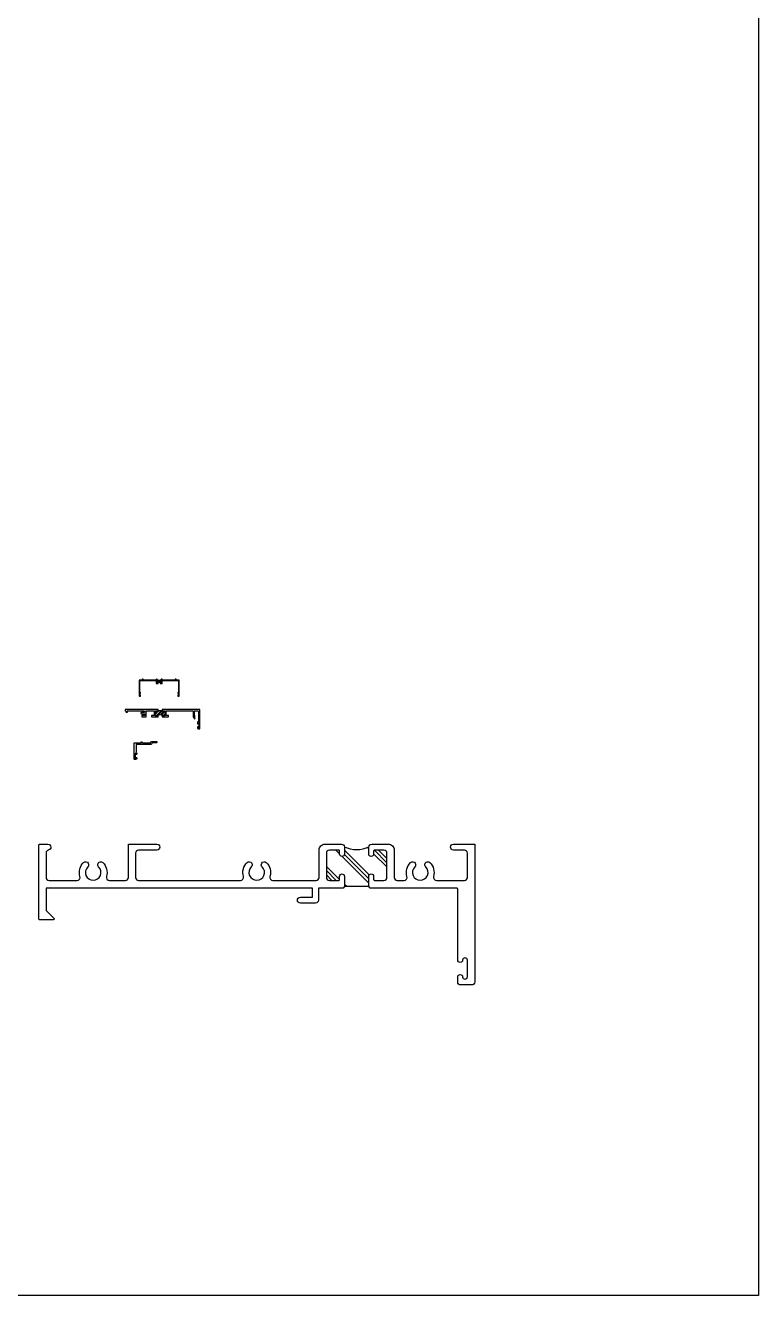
# Model space of a CAD drawing. Extents: x -23 to 190, y -172 to 85.
# Drawn here: x 40.89 to 48.46, y 32.8 to 45.92 of the extents above; entities that cross this region are included whole.
import ezdxf

# ---------------------------------------------------------------- set-up
doc = ezdxf.new("R2010")
doc.units = 0
doc.header["$MEASUREMENT"] = 0
doc.layers.get('0').update_dxf_attribs({"linetype": 'CONTINUOUS'})
for name, color, linetype in [('Ballons', 7, 'CONTINUOUS'), ('DIM', 7, 'CONTINUOUS'), ('FRAME', 1, 'CONTINUOUS')]:
    doc.layers.add(name, color=color, linetype=linetype)

# ---------------------------------------------------------------- blocks, each defined once
blk = doc.blocks.new('3080 THERMAL JAMB CAP BASE')
h = blk.add_hatch()
h.set_pattern_fill('ANSI32', color=256, scale=0.4, style=0)
h.set_pattern_definition([(45, (-37.98146, -6.53047), (-0.106066, 0.106066), []), (45, (-37.91075, -6.53047), (-0.106066, 0.106066), [])])
h.paths.add_polyline_path([(0.545, -2.346), (0.522, -2.346), (0.494, -2.345), (0.483, -2.339), (0.477, -2.333), (0.474, -2.325), (0.474, -2.312), (0.479, -2.301), (0.484, -2.295), (0.501, -2.29), (0.51, -2.285), (0.517, -2.278), (0.521, -2.265), (0.521, -2.192), (0.514, -2.17), (0.509, -2.162), (0.494, -2.156), (0.241, -2.156), (0.225, -2.162), (0.214, -2.175), (0.211, -2.185), (0.214, -2.27), (0.214, -2.276), (0.218, -2.281), (0.221, -2.286), (0.232, -2.29), (0.247, -2.29), (0.266, -2.299), (0.274, -2.32), (0.267, -2.337), (0.26, -2.343), (0.246, -2.346), (0.256, -2.354), (0.28, -2.395), (0.289, -2.48), (0.272, -2.563), (0.254, -2.59), (0.269, -2.592), (0.282, -2.618), (0.259, -2.648), (0.226, -2.649), (0.213, -2.668), (0.213, -2.755), (0.224, -2.768), (0.235, -2.777), (0.487, -2.775), (0.505, -2.769), (0.511, -2.764), (0.514, -2.731), (0.516, -2.683), (0.507, -2.653), (0.489, -2.649), (0.468, -2.64), (0.465, -2.614), (0.479, -2.59), (0.542, -2.588)])
blk.add_line((0.546, -2.593), (0.546, -2.343))
for points in [[(0.245, -2.343), (0.219, -2.343), (0.14, -2.343), (0.14, -1.939), (0.219, -1.939), (0.219, -2.093), (0.513, -2.093), (0.513, -0.406), (0.14, -0.406), (0.008, -0.302), (0.513, -0.326), (0.513, -0.135, 0.414214), (0.451, -0.073), (-0.16, -0.073), (-0.16, -0.087, -0.414214), (-0.222, -0.149), (-0.287, -0.149), (-0.287, -0.109), (-0.222, -0.109), (-0.222, -0.062), (-0.531, -0.062), (-0.531, -0.109), (-0.467, -0.109), (-0.467, -0.149), (-0.531, -0.149, -0.414214), (-0.593, -0.087), (-0.593, 0), (0.593, 0), (0.593, -2.343), (0.499, -2.343, -0.930777), (0.496, -2.293, 0.372825), (0.522, -2.262), (0.522, -2.186, 0.414214), (0.492, -2.155), (0.241, -2.155, 0.414214), (0.211, -2.186), (0.211, -2.268, 0.414214), (0.235, -2.293), (0.245, -2.293, -0.00001), (0.245, -2.293, -0.999981)], [(0.219, -3.42), (0.219, -3.612), (0.14, -3.612), (0.14, -3.34), (0.513, -3.34), (0.513, -2.843), (0.219, -2.843), (0.219, -2.997), (0.14, -2.997), (0.14, -2.593), (0.245, -2.593), (0.245, -2.593, -0.414214), (0.269, -2.618), (0.269, -2.62, -0.414214), (0.247, -2.643), (0.235, -2.643, 0.414214), (0.211, -2.668), (0.211, -2.75, 0.414214), (0.241, -2.781), (0.492, -2.781, 0.414214), (0.522, -2.75), (0.522, -2.668, 0.414214), (0.498, -2.643), (0.495, -2.643, -0.414214), (0.472, -2.62), (0.472, -2.618, -0.414214), (0.498, -2.593), (0.593, -2.593), (0.593, -4.63), (0.528, -4.63, -0.414214), (0.433, -4.536), (0.433, -4.51, -0.57735), (0.448, -4.501), (0.513, -4.539), (0.513, -3.47, 0.999968), (0.414, -3.47), (0.414, -3.623), (0.414, -3.63, -1), (0.334, -3.63), (0.334, -3.623), (0.334, -3.42)]]:
    blk.add_lwpolyline(points, format="xyb", close=True)
blk.add_arc((0.072, -2.468), 0.21, 323.47039, 36.52961)
blk = doc.blocks.new('3079 THERMAL JAMB CAP SNAP')
blk.add_lwpolyline([(0.513, 0.439, -0.57735), (0.528, 0.447), (0.56, 0.429, 0.578173), (0.575, 0.437), (0.575, 0.456), (0.515, 0.561, -0.132051), (0.513, 0.566), (0.513, 0.996, -0.381966), (0.522, 1.005, 0.381966), (0.593, 1.085), (0.593, 1.366, 0.414214), (0.553, 1.406), (0.552, 1.406, 0.414214), (0.513, 1.367), (0.513, 1.094, -0.447214), (0.502, 1.085, 0.447214), (0.413, 1.005), (0.413, 0.135, -0.414214), (0.404, 0.125), (-0.09, 0.125), (-0.09, 0.125, 0.231815), (-0.138, 0.149), (-0.191, 0.149, 0.414214), (-0.212, 0.129), (-0.212, 0.128, 0.414214), (-0.192, 0.109), (-0.156, 0.109, -0.414214), (-0.147, 0.099), (-0.147, 0.072, -0.414214), (-0.156, 0.062), (-0.447, 0.062, -0.414214), (-0.456, 0.072), (-0.456, 0.099, -0.414214), (-0.447, 0.109), (-0.411, 0.109, 0.414214), (-0.391, 0.128), (-0.391, 0.129, 0.414214), (-0.411, 0.149), (-0.451, 0.149, 0.414214), (-0.513, 0.087), (-0.513, 0.01, 0.414214), (-0.503, 0), (0.503, 0, 0.414214), (0.513, 0.01)], format="xyb", close=True)
blk = doc.blocks.new('3081 THERMAL HEAD CAP')
h = blk.add_hatch()
h.set_pattern_fill('ANSI32', color=256, scale=0.4, style=0)
h.set_pattern_definition([(45, (-6.03188, -5.8586), (-0.106066, 0.106066), []), (45, (-5.96117, -5.8586), (-0.106066, 0.106066), [])])
h.paths.add_polyline_path([(0.31, -0.05), (0.31, -0.03), (0.3, -0.02), (0.28, -0.02), (0.2, -0.02), (0.19, -0.02), (0.18, -0.03), (0.17, -0.06), (0.16, -0.07), (0.15, -0.07), (0.14, -0.07), (0.13, -0.06), (0.12, -0.05), (0.12, 0), (-0.12, 0), (-0.12, -0.04), (-0.12, -0.06), (-0.15, -0.07), (-0.17, -0.07), (-0.17, -0.05), (-0.18, -0.04), (-0.19, -0.02), (-0.2, -0.02), (-0.28, -0.02), (-0.3, -0.02), (-0.31, -0.03), (-0.31, -0.05), (-0.31, -0.3), (-0.31, -0.31), (-0.3, -0.32), (-0.28, -0.33), (-0.2, -0.33), (-0.19, -0.33), (-0.18, -0.32), (-0.17, -0.3, -0.053754), (-0.17, -0.3), (-0.17, -0.29), (-0.17, -0.29, -0.084392), (-0.16, -0.28), (-0.16, -0.28), (-0.16, -0.28, -0.079481), (-0.15, -0.28), (-0.15, -0.28), (-0.15, -0.28, -0.052189), (-0.14, -0.28), (-0.14, -0.28), (-0.13, -0.29, -0.051998), (-0.13, -0.29), (-0.13, -0.29), (-0.12, -0.3), (-0.12, -0.31), (-0.09, -0.29), (-0.05, -0.28), (-0.03, -0.27, -0.005104), (-0.02, -0.27), (0, -0.27), (0.01, -0.27, -0.019943), (0.03, -0.27), (0.04, -0.27), (0.06, -0.28, -0.015268), (0.07, -0.28), (0.09, -0.29), (0.1, -0.3, -0.013838), (0.11, -0.3), (0.12, -0.31), (0.12, -0.31), (0.13, -0.29), (0.14, -0.28), (0.15, -0.28), (0.17, -0.28), (0.18, -0.29), (0.18, -0.32), (0.19, -0.33), (0.2, -0.33), (0.28, -0.33), (0.3, -0.32), (0.31, -0.31), (0.31, -0.3)])
blk.add_line((0.12, 0), (-0.12, 0))
for points in [[(-0.31, -0.3), (-0.31, -0.05, -0.414214), (-0.28, -0.02), (-0.2, -0.02, -0.414214), (-0.18, -0.04), (-0.18, -0.04, 1), (-0.12, -0.04), (-0.12, 0.04), (-0.24, 0.04, -0.414214), (-0.25, 0.05), (-0.25, 0.11, 0.414214), (-0.31, 0.17), (-0.31, 0.17, 0.414214), (-0.37, 0.11), (-0.37, 0.05, -0.414214), (-0.39, 0.04), (-1.97, 0.04, -0.414214), (-1.98, 0.05), (-1.98, 0.11, 0.414214), (-2.05, 0.17), (-2.05, 0.17, 0.414214), (-2.11, 0.11), (-2.11, 0.05, -0.414214), (-2.12, 0.04), (-2.47, 0.04, 0.414214), (-2.48, 0.03), (-2.48, -1.95), (-2.33, -1.95), (-2.33, -1.82), (-2.37, -1.82), (-2.37, -1.88), (-2.42, -1.88), (-2.42, -1.57), (-2.37, -1.57), (-2.37, -1.64), (-2.33, -1.64), (-2.33, -1.51), (-2.4, -1.51, -0.414214), (-2.41, -1.5), (-2.41, -0.13, -0.414214), (-2.32, -0.03), (-0.39, -0.03, -0.414214), (-0.37, -0.04), (-0.37, -0.33), (-0.37, -0.39), (-0.12, -0.39), (-0.12, -0.33), (-0.12, -0.31, 0.414214), (-0.15, -0.28), (-0.15, -0.28, 0.426474), (-0.18, -0.3, -0.426474), (-0.2, -0.33), (-0.28, -0.33, -0.414214)], [(2.48, 0.03, 0.414214), (2.47, 0.04), (2.12, 0.04, -0.414214), (2.11, 0.05), (2.11, 0.11, 0.414214), (2.05, 0.17), (2.05, 0.17, 0.414214), (1.98, 0.11), (1.98, 0.05, -0.414214), (1.97, 0.04), (0.39, 0.04, -0.414214), (0.38, 0.05), (0.38, 0.11, 0.414214), (0.31, 0.17), (0.31, 0.17, 0.414214), (0.25, 0.11), (0.25, 0.05, -0.414214), (0.24, 0.04), (0.12, 0.04), (0.12, -0.04, 1), (0.17, -0.04), (0.17, -0.04, -0.414214), (0.2, -0.02), (0.28, -0.02, -0.414214), (0.31, -0.05), (0.31, -0.3, -0.414214), (0.28, -0.33), (0.2, -0.33, -0.426474), (0.17, -0.3, 0.426474), (0.15, -0.28), (0.15, -0.28, 0.414214), (0.12, -0.31), (0.12, -0.33), (0.12, -0.39), (0.38, -0.39), (0.38, -0.33), (0.38, -0.04, -0.414214), (0.39, -0.03), (2.32, -0.03, -0.414214), (2.41, -0.13), (2.41, -1.5, -0.414214), (2.4, -1.51), (2.33, -1.51), (2.33, -1.64), (2.37, -1.64), (2.37, -1.57), (2.42, -1.57), (2.42, -1.88), (2.37, -1.88), (2.37, -1.82), (2.33, -1.82), (2.33, -1.95), (2.48, -1.95)]]:
    blk.add_lwpolyline(points, format="xyb", close=True)
blk.add_arc((0, -0.48), 0.21, 53.4704, 126.5296)
blk = doc.blocks.new('3809 BLOCK FRAME')
h = blk.add_hatch()
h.set_pattern_fill('PLAST', color=256, angle=45, style=0)
h.set_pattern_definition([(45, (-4.25098, -6.643), (-0.176777, 0.176777), []), (45, (-4.27308, -6.6209), (-0.176777, 0.176777), []), (45, (-4.29517, -6.5988), (-0.176777, 0.176777), [])])
edge = h.paths.add_edge_path()
edge.add_arc((-0.937, 0.093), 0.031, 270, 360, ccw=False)
edge.add_line((-0.937, 0.062), (-1.033, 0.062))
edge.add_arc((-1.033, 0.072), 0.01, 180, 270, ccw=False)
edge.add_line((-1.043, 0.072), (-1.043, 0.103))
edge.add_arc((-1.068, 0.103), 0.025, 360, 450)
edge.add_arc((-1.068, 0.103), 0.025, 90, 180)
edge.add_line((-1.093, 0.103), (-1.093, 0.031))
edge.add_arc((-1.218, -0.221), 0.281, 63.5092, 116.4908)
edge.add_line((-1.344, 0.031), (-1.344, 0.103))
edge.add_arc((-1.369, 0.103), 0.025, 0, 90)
edge.add_arc((-1.369, 0.103), 0.025, 90, 180)
edge.add_line((-1.394, 0.103), (-1.394, 0.072))
edge.add_arc((-1.404, 0.072), 0.01, 270, 360, ccw=False)
edge.add_line((-1.404, 0.062), (-1.5, 0.062))
edge.add_arc((-1.5, 0.093), 0.031, 180, 270, ccw=False)
edge.add_line((-1.531, 0.093), (-1.531, 0.343))
edge.add_arc((-1.5, 0.343), 0.031, 90, 180, ccw=False)
edge.add_line((-1.5, 0.374), (-1.404, 0.374))
edge.add_arc((-1.404, 0.364), 0.01, 0, 90, ccw=False)
edge.add_line((-1.394, 0.364), (-1.394, 0.333))
edge.add_arc((-1.369, 0.333), 0.025, 180, 270)
edge.add_arc((-1.369, 0.333), 0.025, 270, 360)
edge.add_line((-1.344, 0.333), (-1.344, 0.439))
edge.add_line((-1.344, 0.439), (-1.093, 0.439))
edge.add_line((-1.093, 0.439), (-1.093, 0.333))
edge.add_arc((-1.068, 0.333), 0.025, 180, 270)
edge.add_arc((-1.068, 0.333), 0.025, 270, 360)
edge.add_line((-1.043, 0.333), (-1.043, 0.364))
edge.add_arc((-1.033, 0.364), 0.01, 90, 180, ccw=False)
edge.add_line((-1.033, 0.374), (-0.937, 0.374))
edge.add_arc((-0.937, 0.343), 0.031, 0, 90, ccw=False)
edge.add_line((-0.906, 0.343), (-0.906, 0.093))
blk.add_line((-1.093, 0.439), (-1.344, 0.439))
for points in [[(-1.093, 0.439), (-1.093, 0.333, 0.414214), (-1.068, 0.308, 0.414214), (-1.043, 0.333), (-1.043, 0.364, -0.414214), (-1.033, 0.374), (-0.937, 0.374, -0.414214), (-0.906, 0.343), (-0.906, 0.093, -0.414214), (-0.937, 0.062), (-1.033, 0.062, -0.414214), (-1.043, 0.072), (-1.043, 0.103, 0.414214), (-1.068, 0.128), (-1.068, 0.128, 0.414214), (-1.093, 0.103), (-1.093, 0.031, 0.414214), (-1.062, 0), (-0.893, 0, 0.414214), (-0.831, 0.062), (-0.831, 0.343, -0.414214), (-0.8, 0.374), (-0.729, 0.374, -0.5024), (-0.699, 0.334, 0.280293), (-0.661, 0.19, 0.498955), (-0.613, 0.198), (-0.613, 0.198, 0.334263), (-0.618, 0.235, -2.470836), (-0.506, 0.235, 0.334263), (-0.511, 0.198, 0.498955), (-0.463, 0.19, 0.280293), (-0.425, 0.334, -0.5024), (-0.395, 0.374), (-0.106, 0.374, -0.414214), (-0.075, 0.343), (-0.075, 0.093, -0.414214), (-0.106, 0.062), (-0.219, 0.062, 0.414214), (-0.25, 0.031, 0.414214), (-0.219, 0), (0, 0), (0, 1.423, 0.414214), (-0.031, 1.454), (-0.144, 1.454, 0.414214), (-0.175, 1.423), (-0.175, 1.371, 0.414214), (-0.15, 1.346), (-0.15, 1.346, 0.399638), (-0.125, 1.37, -0.399638), (-0.1, 1.394), (-0.1, 1.394, -0.414214), (-0.075, 1.369), (-0.075, 1.199, -0.414214), (-0.1, 1.174), (-0.1, 1.174, -0.399638), (-0.125, 1.198, 0.399638), (-0.15, 1.221, 0.414214), (-0.175, 1.196), (-0.175, 0.464, -0.414214), (-0.185, 0.454), (-1.078, 0.454), (-1.093, 0.439)], [(-1.344, 0.439), (-1.344, 0.439), (-1.359, 0.454), (-1.612, 0.454), (-1.612, 0.579, 0.414214), (-1.643, 0.61), (-1.799, 0.61, 0.414214), (-1.83, 0.579, 0.414214), (-1.799, 0.548), (-1.674, 0.548), (-1.674, 0.454), (-4.425, 0.454), (-4.425, 0.678, -0.198912), (-4.422, 0.685), (-4.343, 0.764, 0.668179), (-4.35, 0.781), (-4.49, 0.781, 0.414214), (-4.5, 0.771), (-4.5, 0.01, 0.414214), (-4.49, 0), (-4.406, 0, 0.414214), (-4.375, 0.031, 0.358249), (-4.4, 0.061, -0.358249), (-4.425, 0.092), (-4.425, 0.343, -0.414214), (-4.394, 0.374), (-4.105, 0.374, -0.5024), (-4.075, 0.334, 0.280293), (-4.037, 0.19, 0.498955), (-3.989, 0.198, 0.334263), (-3.994, 0.235, -2.470836), (-3.882, 0.235, 0.334263), (-3.887, 0.198, 0.498955), (-3.839, 0.19, 0.280293), (-3.801, 0.334, -0.5024), (-3.771, 0.374), (-3.606, 0.374, -0.414214), (-3.575, 0.343), (-3.575, 0), (-3.281, 0, 0.414214), (-3.25, 0.031, 0.414214), (-3.281, 0.062), (-3.469, 0.062, -0.414214), (-3.5, 0.093), (-3.5, 0.343, -0.414214), (-3.469, 0.374), (-2.417, 0.374, -0.5024), (-2.387, 0.334, 0.280293), (-2.349, 0.19, 0.498955), (-2.301, 0.198, 0.334263), (-2.306, 0.235, -2.470836), (-2.194, 0.235, 0.334263), (-2.199, 0.198, 0.498955), (-2.151, 0.19, 0.280293), (-2.113, 0.334, -0.5024), (-2.083, 0.374), (-1.637, 0.374, -0.414214), (-1.606, 0.343), (-1.606, 0.062, 0.414214), (-1.544, 0), (-1.375, 0, 0.414214), (-1.344, 0.031), (-1.344, 0.103, 0.414214), (-1.369, 0.128, 0.414214), (-1.394, 0.103), (-1.394, 0.072, -0.414214), (-1.404, 0.062), (-1.5, 0.062, -0.414214), (-1.531, 0.093), (-1.531, 0.343, -0.414214), (-1.5, 0.374), (-1.404, 0.374, -0.414214), (-1.394, 0.364), (-1.394, 0.333, 0.414214), (-1.369, 0.308, 0.414214), (-1.344, 0.333), (-1.344, 0.439)]]:
    blk.add_lwpolyline(points, format="xyb")
blk.add_arc((-1.218, -0.221), 0.281, 63.5092, 116.4908)

msp = doc.modelspace()

# ---------------------------------------------------------------- linework, layer by layer
at = {"layer": 'Ballons'}
msp.add_lwpolyline([(48.46, 32.805), (-13.524, 32.805), (-13.524, 85.259), (48.46, 85.259)], close=True, dxfattribs=at)
at = {"layer": 'DIM'}
msp.add_lwpolyline([(24.001, 50.846), (48.46, 50.846), (48.46, 32.805), (24.001, 32.805)], close=True, dxfattribs=at)

# ---------------------------------------------------------------- block references
at = {"layer": 'FRAME', "xscale": 0.08300000000000018, "yscale": 0.08300000000000018, "zscale": 0.08300000000000018}
msp.add_blockref('3081 THERMAL HEAD CAP', (42.272, 39.156), dxfattribs=at)
at = {"layer": 'FRAME', "xscale": -0.166, "yscale": 0.166, "zscale": 0.166, "rotation": 270}
for name, p in [('3080 THERMAL JAMB CAP BASE', (42.691, 38.756)), ('3079 THERMAL JAMB CAP SNAP', (42.015, 38.426))]:
    msp.add_blockref(name, p, dxfattribs=at)
at = {"layer": 'FRAME', "xscale": -1, "rotation": 180}
msp.add_blockref('3809 BLOCK FRAME', (45.529, 37.466), dxfattribs=at)

doc.saveas('drawing.dxf')
